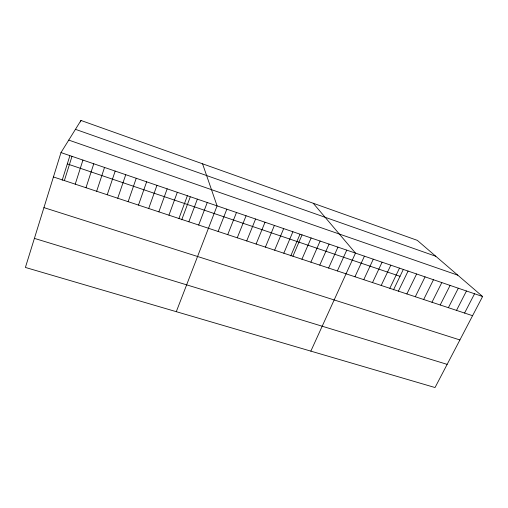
<?xml version="1.0" encoding="UTF-8"?>
<svg xmlns="http://www.w3.org/2000/svg" width="508" height="508" viewBox="0 0 508 508"><rect width="100%" height="100%" fill="white"/><g stroke="black" fill="none" stroke-linecap="round" stroke-linejoin="round"><path stroke-width="0.76" d="M60.985 152.584L25.4 267.443L435.038 387.54L482.6 296.507L417.284 240.347L80.956 120.459L60.985 152.584L482.6 296.507M62.173 180.276L69.837 155.867M80.493 121.933L80.956 120.459M64.376 180.575L72.009 156.343M75.228 184.163L82.937 160.077M85.985 187.725L93.777 163.779M96.653 191.256L104.527 167.443M107.239 194.761L115.183 171.082M117.735 198.234L125.755 174.695M128.143 201.682L136.239 178.27M138.468 205.099L146.634 181.82M148.704 208.49L156.947 185.337M158.864 211.849L167.17 188.83M168.942 215.189L177.317 192.291M178.937 218.497L187.376 195.726M181.718 219.831L190.233 196.958M188.849 221.78L197.358 199.136M198.685 225.031L207.258 202.514M176.295 311.683L217.075 205.867L202.565 163.811M218.129 231.47L226.822 209.194M227.73 234.652L236.487 212.49M237.261 237.801L246.075 215.767M246.717 240.932L255.588 219.011M256.102 244.037L265.024 222.237M265.411 247.123L274.39 225.431M274.644 250.177L283.68 228.606M283.813 253.213L292.9 231.75M290.747 255.905L299.936 234.391M292.913 256.223L302.05 234.874M301.936 259.213L311.125 237.973M310.896 262.179L320.135 241.046M319.786 265.119L329.076 244.1M328.613 268.04L337.947 247.129M337.369 270.942L346.748 250.133M310.845 351.13L355.486 253.117L313.233 203.257M354.946 276.758L364.42 256.165M363.766 279.679L373.285 259.194M372.516 282.575L382.086 262.198M381.203 285.452L390.811 265.176M389.827 288.309L399.478 268.129M393.484 289.897L403.219 269.64M398.38 291.141L408.07 271.069M406.87 293.948L416.604 273.977M415.303 296.742L425.069 276.866M423.666 299.51L433.476 279.737M431.965 302.26L441.814 282.588M440.207 304.984L450.094 285.413M448.386 307.696L458.311 288.214M456.508 310.382L466.465 291.001M464.572 313.049L474.561 293.764M34.404 238.379L447.148 364.363M43.936 207.62L459.905 339.947M53.435 176.949L472.573 315.697M67.316 163.9L400.018 276.301M68.745 140.094L457.784 275.171M75.438 129.33L435.813 256.28"/></g></svg>
